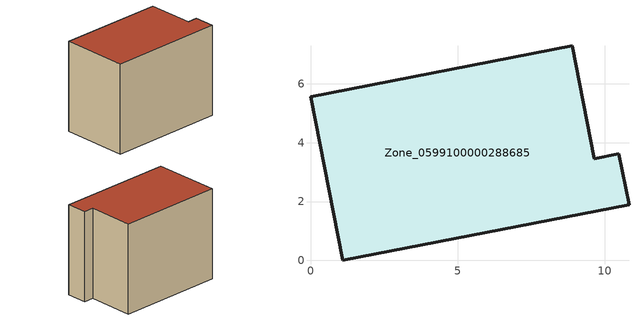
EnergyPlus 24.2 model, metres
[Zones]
Zone_0599100000288685
 floor ground (C_G): 1.09,0 0,5.57 8.9,7.3 9.65,3.46 10.49,3.63 10.83,1.89 z0
 wall outside (C_F): 1.09,0 10.83,1.89 10.49,3.63 9.65,3.46 8.9,7.3 0,5.57 1.09,0 z0:7.69
 roof outside (C_R): 0,5.57 1.09,0 10.83,1.89 10.49,3.63 9.65,3.46 8.9,7.3 z7.69
[BUILDING]
Pand.0599100000288685: North Axis=0; Terrain=City; Loads Convergence Tolerance Value=0.04; Temperature Convergence Tolerance Value=0.4; Solar Distribution=FullExterior; Maximum Number of Warmup Days=25; Minimum Number of Warmup Days=1
[Site:Location]
Rotterdam.The.Hague.AP_ZH_NLD Design_Conditions: Latitude=51.96; Longitude=4.45; Time Zone=1; Elevation=-4.5
[SITE:GROUNDTEMPERATURE:BUILDINGSURFACE]
18, 18, 18, 18, 18, 18, 18, 18, 18, 18, 18, 18
[MATERIAL] Thermal Absorptance=0.9; Solar Absorptance=0.7; Visible Absorptance=0.7
Name | Roughness | Thickness | Conductivity | Density | Specific Heat
G.TC.1975-1991 | MediumSmooth | 0.15 | 0.288461 | 540 | 1210
F.TC.1975-1991 | Rough | 0.3 | 0.230769 | 1920 | 840
R.TC.1975-1991 | MediumRough | 0.2 | 0.153846 | 1500 | 1000
[CONSTRUCTION]
C_G: G.TC.1975-1991
C_F: F.TC.1975-1991
C_R: R.TC.1975-1991
[ZONE]
Zone_0599100000288685: Type=1; Multiplier=1; Ceiling Height=Autocalculate; Volume=Autocalculate; Floor Area=autocalculate; Part of Total Floor Area=Yes
[ZONEINFILTRATION:DESIGNFLOWRATE]
Infil_Zone_0599100000288685: Zone or ZoneList or Space or SpaceList=Zone_0599100000288685; Schedule=AlwaysOn; Design Flow Rate Calculation Method=Flow/Area; Flow Rate per Floor Area=0.003; Constant Term Coefficient=1; Temperature Term Coefficient=0; Velocity Term Coefficient=0; Velocity Squared Term Coefficient=0
[HVACTEMPLATE:ZONE:IDEALLOADSAIRSYSTEM]
Zone_0599100000288685: Maximum Heating Supply Air Temperature=50; Minimum Cooling Supply Air Temperature=13; Maximum Heating Supply Air Humidity Ratio=0.0156; Minimum Cooling Supply Air Humidity Ratio=0.0077; Heating Limit=NoLimit; Cooling Limit=NoLimit; Dehumidification Control Type=ConstantSensibleHeatRatio; Cooling Sensible Heat Ratio=0.7; Dehumidification Setpoint=60; Humidification Control Type=None; Humidification Setpoint=30; Outdoor Air Method=None; Outdoor Air Flow Rate per Person=0.00944; Outdoor Air Flow Rate per Zone Floor Area=0; Outdoor Air Flow Rate per Zone=0; Demand Controlled Ventilation Type=None; Outdoor Air Economizer Type=NoEconomizer; Heat Recovery Type=None; Sensible Heat Recovery Effectiveness=0.7; Latent Heat Recovery Effectiveness=0.65
[ZONECONTROL:THERMOSTAT]
ThermostatControl_Zone_0599100000288685: Zone or ZoneList=Zone_0599100000288685; Control Type Schedule=DualSetpointControlType; Control 1=Thermostat_Zone_0599100000288685; Temperature Difference Between Cutout And Setpoint=0
[THERMOSTATSETPOINT:DUALSETPOINT]
Thermostat_Zone_0599100000288685: Heating Setpoint Temperature Schedule=HeatingSetpoint_Zone_0599100000288685; Cooling Setpoint Temperature Schedule=CoolingSetpoint_Zone_0599100000288685
[SCHEDULE:COMPACT]
HeatingSetpoint_Zone_0599100000288685: Through: 12/31, For: AllDays, Until: 24:00, 21
CoolingSetpoint_Zone_0599100000288685: Through: 12/31, For: AllDays, Until: 24:00, 24
DualSetpointControlType: Through: 12/31, For: AllDays, Until: 24:00, 4
AlwaysOn: Through: 12/31, For: AllDays, Until: 24:00, 1
